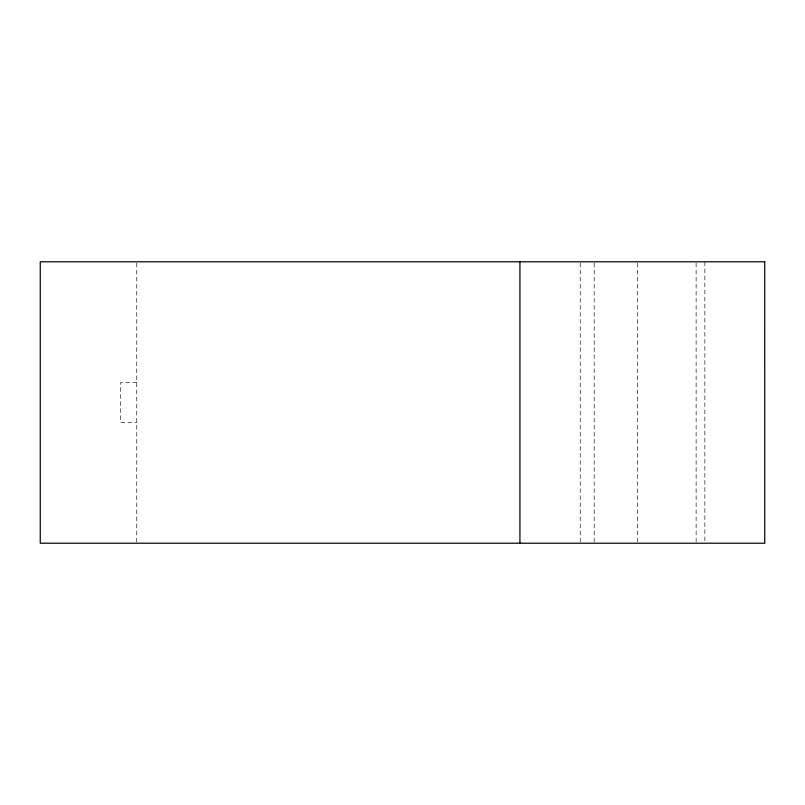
<?xml version="1.0" encoding="UTF-8"?>
<svg xmlns="http://www.w3.org/2000/svg" width="805" height="805" viewBox="0 0 805 805"><rect width="100%" height="100%" fill="white"/><g stroke="black" fill="none" stroke-linecap="round" stroke-linejoin="round"><path stroke-width="0.6" stroke-dasharray="4.03 3.02" d="M136.739 382.395L120.659 382.395L120.659 422.605L136.739 422.605M704.868 261.786L704.868 541.956M696.124 263.044L696.124 543.214M637.449 263.044L637.449 541.956M594.171 263.044L594.171 541.956M580.234 263.044L580.234 541.956M136.739 263.044L136.739 541.956"/><path stroke-width="1.21" d="M519.929 261.786L519.929 543.214M764.75 261.786L40.25 261.786L40.25 543.214L764.75 543.214L764.72 261.786"/></g></svg>
